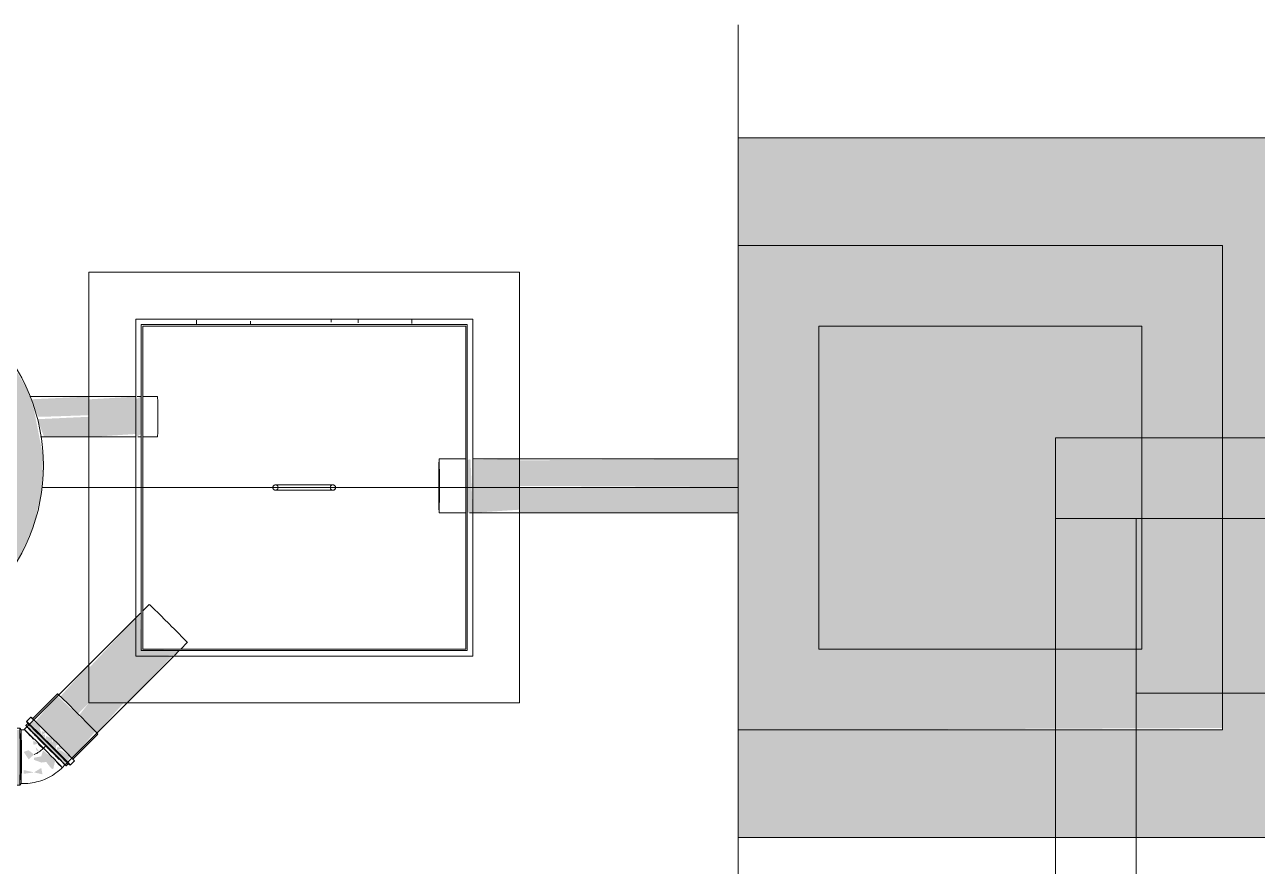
# Model space of a CAD drawing. Header units: metres. Extents: x 1 to 114, y -6 to 62.
# Drawn here: x 72.22 to 74.511, y 58.668 to 60.232 of the extents above; entities that cross this region are included whole.
import ezdxf

# ---------------------------------------------------------------- set-up
doc = ezdxf.new("R2010")
doc.units = ezdxf.units.M
doc.linetypes.add('IMPORT-DASHED2 _4_', pattern=[0.375, 0.25, -0.125])
doc.layers.add('A-FLOR', color=7, linetype='Continuous', lineweight=9, true_color=0x007f00)
doc.layers.add('ARQ_1100_BASE_TÉRREO_GARAGEM_dwg', color=7, linetype='Continuous', lineweight=5, true_color=0x767676)
for name, color, linetype, lineweight in [('A-GENM', 7, 'Continuous', 5), ('A-WALL', 7, 'Continuous', 9), ('AL_MOBILIARIO', 7, 'Continuous', 5), ('ARQ-ELEV6', 7, 'Continuous', 5), ('ARQ-PAR', 7, 'Continuous', 5), ('ARQ-PROJ', 7, 'IMPORT-DASHED2 _4_', 5), ('P-PIPE', 7, 'Continuous', 5), ('P-PIPE-CNTR', 7, 'Continuous', 5), ('P-SANR-FIXT', 7, 'Continuous', 5)]:
    doc.layers.add(name, color=color, linetype=linetype, lineweight=lineweight)
pattern_1 = [(50, (-53.91, -59.372), (3.64364, -0.31863), [0.381, -4.191]), (355, (-53.91, -59.372), (-0.70466, 3.82096), [0.3048, -3.353]), (100.451, (-53.606, -59.398), (2.93848, 3.50212), [0.3238, -3.562]), (46.184, (-53.91, -58.356), (5.42153, -0.84063), [0.5715, -6.287]), (96.636, (-53.458, -58.426), (4.7479, 4.94883), [0.4857, -5.343]), (351.184, (-53.91, -58.356), (4.74855, 4.9487), [0.4572, -5.029]), (21, (-53.402, -58.61), (3.03232, -2.04515), [0.381, -4.191]), (326, (-53.402, -58.61), (1.23612, 3.68351), [0.3048, -3.353]), (71.451, (-53.149, -58.78), (4.26792, 1.63842), [0.3238, -3.562]), (37.5, (-53.91, -59.372), (0.06141, 1.690778), [0.16764, -3.145, 0.16764, -3.236, -3.366]), (37.5, (-53.91, -59.372), (0.06141, 1.690778), [-6.716, 0.16764, -3.198]), (7.5, (-53.91, -59.372), (1.33592, 2.003513), [0.16764, -1.773, 0.16764, -3.068, -1.283]), (7.5, (-53.91, -59.372), (1.33592, 2.003513), [-5.177, 0.16764, -1.115]), (327.5, (-55.043, -59.372), (2.711854, -0.115104), [0.16764, -1.102, 0.16764, -3.795, -5.258]), (327.5, (-55.043, -59.372), (2.711854, -0.115104), [-5.232, 0.16764, -5.09]), (317.5, (-55.551, -59.372), (2.96253, 0.50801), [0.16764, -1.483, 0.16764, -2.464, -3.734]), (317.5, (-55.551, -59.372), (2.96253, 0.50801), [-4.282, 0.16764, -3.566])]

# ---------------------------------------------------------------- blocks, each defined once
blk = doc.blocks.new('ESG_Caixa de Inspeção de Alvenaria - Caixa de Inspeção de Alvenaria-4215458-PLANTA BAIXA GERAL')
at = {"layer": 'P-SANR-FIXT', "color": 8, "true_color": 0x84726f}
for p, q in [((-0.1983, 0.313), (-0.2, 0.313)), ((-0.1933, 0.313), (-0.2, 0.313)), ((-0.175, 0.313), (-0.1983, 0.313)), ((-0.175, 0.313), (-0.1933, 0.313)), ((-0.1629, 0.313), (-0.175, 0.313)), ((-0.15, 0.313), (-0.1629, 0.313)), ((-0.1067, 0.313), (-0.15, 0.313)), ((-0.1146, 0.313), (-0.125, 0.313)), ((-0.1067, 0.313), (-0.1146, 0.313)), ((-0.1017, 0.313), (-0.1067, 0.313)), ((-0.1, 0.313), (-0.1067, 0.313)), ((-0.1, 0.313), (-0.1017, 0.313)), ((-0.0483, 0.313), (-0.05, 0.313)), ((-0.025, 0.313), (-0.05, 0.313)), ((-0.0433, 0.313), (-0.0483, 0.313)), ((0, 0.313), (-0.0433, 0.313)), ((0.0129, 0.313), (0, 0.313)), ((0.025, 0.313), (0.0129, 0.313)), ((0.05, 0.313), (0.025, 0.313)), ((0.0483, 0.313), (0.025, 0.313)), ((0.05, 0.313), (0.0483, 0.313)), ((0.1854, 0.313), (0.1, 0.313)), ((0.125, 0.313), (0.1, 0.313)), ((0.1983, 0.313), (0.175, 0.313)), ((0.2, 0.313), (0.1854, 0.313)), ((0.2, 0.313), (0.1983, 0.313))]:
    blk.add_line(p, q, dxfattribs=at)
at = {"layer": 'P-SANR-FIXT', "color": 8, "true_color": 0x81807d}
for p, q in [((-0.2, 0.3112), (-0.2, 0.303)), ((-0.1, 0.303), (-0.1, 0.3095)), ((0.05, 0.3071), (0.05, 0.313)), ((0.1, 0.313), (0.1, 0.3063)), ((0.2, 0.3047), (0.2, 0.313))]:
    blk.add_line(p, q, dxfattribs=at)
at = {"layer": 'P-SANR-FIXT', "color": 251, "true_color": 0x656462}
for p, q in [((-0.2, 0.3), (-0.1854, 0.3)), ((-0.2, 0.3), (-0.1983, 0.3)), ((-0.1983, 0.3), (-0.1854, 0.3)), ((-0.1854, 0.3), (-0.175, 0.3)), ((-0.1854, 0.3), (-0.175, 0.3)), ((-0.175, 0.3), (-0.15, 0.3)), ((-0.15, 0.3), (-0.125, 0.3)), ((-0.125, 0.3), (-0.1067, 0.3)), ((-0.125, 0.3), (-0.1, 0.3)), ((-0.1067, 0.3), (-0.1017, 0.3)), ((-0.1017, 0.3), (-0.1, 0.3)), ((-0.05, 0.3), (-0.025, 0.3)), ((-0.05, 0.3), (-0.0433, 0.3)), ((-0.0433, 0.3), (-0.0354, 0.3)), ((-0.0354, 0.3), (-0.025, 0.3)), ((-0.025, 0.3), (-0.0129, 0.3)), ((-0.0129, 0.3), (0, 0.3)), ((0, 0.3), (0.0129, 0.3)), ((0.0129, 0.3), (0.0354, 0.3)), ((0.025, 0.3), (0.0483, 0.3)), ((0.0354, 0.3), (0.0483, 0.3)), ((0.0483, 0.3), (0.05, 0.3)), ((0.0483, 0.3), (0.05, 0.3)), ((0.1, 0.3), (0.1067, 0.3)), ((0.1, 0.3), (0.125, 0.3)), ((0.1067, 0.3), (0.1146, 0.3)), ((0.1146, 0.3), (0.125, 0.3)), ((0.125, 0.3), (0.15, 0.3)), ((0.15, 0.3), (0.1629, 0.3)), ((0.1629, 0.3), (0.2, 0.3)), ((0.175, 0.3), (0.2, 0.3))]:
    blk.add_line(p, q, dxfattribs=at)
at = {"layer": 'P-SANR-FIXT', "color": 27, "true_color": 0x825652}
for p, q in [((-0.15, 0.313), (-0.175, 0.313)), ((-0.1371, 0.313), (-0.15, 0.313)), ((-0.125, 0.313), (-0.1371, 0.313)), ((0.025, 0.313), (-0.025, 0.313)), ((0.175, 0.313), (0.125, 0.313))]:
    blk.add_line(p, q, dxfattribs=at)
at = {"layer": 'P-SANR-FIXT', "color": 253, "true_color": 0xb2b1b0}
for p, q in [((-0.175, 0.3), (-0.15, 0.3)), ((-0.15, 0.3), (-0.1371, 0.3)), ((-0.1371, 0.3), (-0.125, 0.3)), ((-0.025, 0.3), (-0.0129, 0.3)), ((-0.0129, 0.3), (0.025, 0.3)), ((0.125, 0.3), (0.15, 0.3)), ((0.15, 0.3), (0.175, 0.3))]:
    blk.add_line(p, q, dxfattribs=at)
at = {"layer": 'P-SANR-FIXT'}
for p, q in [((0.025, 0.005), (-0.025, 0.005)), ((0.0533, 0.005), (0.0533, 0.005)), ((-0.0533, -0.005), (-0.0533, -0.005)), ((-0.025, -0.005), (0.025, -0.005))]:
    blk.add_line(p, q, dxfattribs=at)
at = {"layer": 'P-SANR-FIXT', "flags": 128}
for points in [[(-0.0583, 0), (-0.0583, 0.0002), (-0.0583, 0.0004), (-0.0583, 0.0006), (-0.0583, 0.0008), (-0.0582, 0.001), (-0.0582, 0.0012), (-0.0581, 0.0014), (-0.0581, 0.0016), (-0.058, 0.0018), (-0.0579, 0.0019), (-0.0579, 0.0021), (-0.0578, 0.0023), (-0.0577, 0.0025), (-0.0576, 0.0027), (-0.0575, 0.0028), (-0.0573, 0.003), (-0.0572, 0.0031), (-0.0571, 0.0033), (-0.057, 0.0034), (-0.0568, 0.0036), (-0.0567, 0.0037), (-0.0565, 0.0039), (-0.0564, 0.004), (-0.0562, 0.0041), (-0.056, 0.0042), (-0.0559, 0.0043), (-0.0557, 0.0044), (-0.0555, 0.0045), (-0.0553, 0.0046), (-0.0551, 0.0047), (-0.055, 0.0047), (-0.0548, 0.0048), (-0.0546, 0.0048), (-0.0544, 0.0049), (-0.0542, 0.0049), (-0.054, 0.005), (-0.0538, 0.005), (-0.0536, 0.005), (-0.0534, 0.005), (-0.0533, 0.005)], [(-0.0533, -0.005), (-0.0535, -0.005), (-0.0537, -0.005), (-0.0539, -0.005), (-0.0541, -0.0049), (-0.0543, -0.0049), (-0.0545, -0.0049), (-0.0547, -0.0048), (-0.0549, -0.0047), (-0.0551, -0.0047), (-0.0553, -0.0046), (-0.0555, -0.0045), (-0.0556, -0.0044), (-0.0558, -0.0043), (-0.056, -0.0042), (-0.0562, -0.0041), (-0.0563, -0.004), (-0.0565, -0.0039), (-0.0566, -0.0038), (-0.0568, -0.0036), (-0.0569, -0.0035), (-0.0571, -0.0033), (-0.0572, -0.0032), (-0.0573, -0.003), (-0.0574, -0.0029), (-0.0575, -0.0027), (-0.0576, -0.0025), (-0.0577, -0.0024), (-0.0578, -0.0022), (-0.0579, -0.002), (-0.058, -0.0018), (-0.0581, -0.0016), (-0.0581, -0.0014), (-0.0582, -0.0012), (-0.0582, -0.001), (-0.0583, -0.0008), (-0.0583, -0.0007), (-0.0583, -0.0005), (-0.0583, -0.0003), (-0.0583, -0.0001), (-0.0583, 0)], [(-0.025, 0.005), (-0.0261, 0.005), (-0.0273, 0.005), (-0.0284, 0.005), (-0.0295, 0.005), (-0.0306, 0.005), (-0.0317, 0.005), (-0.0328, 0.005), (-0.0339, 0.005), (-0.035, 0.005), (-0.036, 0.005), (-0.0371, 0.005), (-0.0381, 0.005), (-0.0391, 0.005), (-0.0401, 0.005), (-0.041, 0.005), (-0.0419, 0.005), (-0.0428, 0.005), (-0.0437, 0.005), (-0.0445, 0.005), (-0.0453, 0.005), (-0.0461, 0.005), (-0.0468, 0.005), (-0.0475, 0.005), (-0.0482, 0.005), (-0.0488, 0.005), (-0.0494, 0.005), (-0.05, 0.005), (-0.0505, 0.005), (-0.051, 0.005), (-0.0514, 0.005), (-0.0518, 0.005), (-0.0521, 0.005), (-0.0524, 0.005), (-0.0527, 0.005), (-0.0529, 0.005), (-0.0531, 0.005), (-0.0532, 0.005), (-0.0533, 0.005), (-0.0533, 0.005)], [(-0.0533, 0.005), (-0.0533, 0.005), (-0.0533, 0.005)], [(0.0533, 0.005), (0.0533, 0.005), (0.0532, 0.005), (0.0531, 0.005), (0.053, 0.005), (0.0528, 0.005), (0.0525, 0.005), (0.0522, 0.005), (0.0519, 0.005), (0.0515, 0.005), (0.0511, 0.005), (0.0506, 0.005), (0.0501, 0.005), (0.0496, 0.005), (0.049, 0.005), (0.0484, 0.005), (0.0477, 0.005), (0.047, 0.005), (0.0463, 0.005), (0.0455, 0.005), (0.0447, 0.005), (0.0439, 0.005), (0.0431, 0.005), (0.0422, 0.005), (0.0412, 0.005), (0.0403, 0.005), (0.0393, 0.005), (0.0384, 0.005), (0.0373, 0.005), (0.0363, 0.005), (0.0353, 0.005), (0.0342, 0.005), (0.0331, 0.005), (0.032, 0.005), (0.0309, 0.005), (0.0298, 0.005), (0.0287, 0.005), (0.0276, 0.005), (0.0264, 0.005), (0.0253, 0.005), (0.025, 0.005)], [(0.0533, 0.005), (0.0535, 0.005), (0.0537, 0.005), (0.0539, 0.005), (0.0541, 0.0049), (0.0543, 0.0049), (0.0545, 0.0049), (0.0547, 0.0048), (0.0549, 0.0047), (0.0551, 0.0047), (0.0553, 0.0046), (0.0555, 0.0045), (0.0556, 0.0044), (0.0558, 0.0043), (0.056, 0.0042), (0.0562, 0.0041), (0.0563, 0.004), (0.0565, 0.0039), (0.0566, 0.0038), (0.0568, 0.0036), (0.0569, 0.0035), (0.0571, 0.0033), (0.0572, 0.0032), (0.0573, 0.003), (0.0574, 0.0029), (0.0575, 0.0027), (0.0576, 0.0025), (0.0577, 0.0024), (0.0578, 0.0022), (0.0579, 0.002), (0.058, 0.0018), (0.0581, 0.0016), (0.0581, 0.0014), (0.0582, 0.0012), (0.0582, 0.001), (0.0583, 0.0008), (0.0583, 0.0007), (0.0583, 0.0005), (0.0583, 0.0003), (0.0583, 0.0001), (0.0583, 0)], [(0.0583, 0), (0.0583, -0.0002), (0.0583, -0.0004), (0.0583, -0.0006), (0.0583, -0.0008), (0.0582, -0.001), (0.0582, -0.0012), (0.0581, -0.0014), (0.0581, -0.0016), (0.058, -0.0018), (0.0579, -0.0019), (0.0579, -0.0021), (0.0578, -0.0023), (0.0577, -0.0025), (0.0576, -0.0027), (0.0575, -0.0028), (0.0573, -0.003), (0.0572, -0.0031), (0.0571, -0.0033), (0.057, -0.0034), (0.0568, -0.0036), (0.0567, -0.0037), (0.0565, -0.0039), (0.0564, -0.004), (0.0562, -0.0041), (0.056, -0.0042), (0.0559, -0.0043), (0.0557, -0.0044), (0.0555, -0.0045), (0.0553, -0.0046), (0.0551, -0.0047), (0.055, -0.0047), (0.0548, -0.0048), (0.0546, -0.0048), (0.0544, -0.0049), (0.0542, -0.0049), (0.054, -0.005), (0.0538, -0.005), (0.0536, -0.005), (0.0534, -0.005), (0.0533, -0.005)], [(-0.0533, -0.005), (-0.0533, -0.005), (-0.0532, -0.005), (-0.0531, -0.005), (-0.053, -0.005), (-0.0528, -0.005), (-0.0525, -0.005), (-0.0522, -0.005), (-0.0519, -0.005), (-0.0515, -0.005), (-0.0511, -0.005), (-0.0506, -0.005), (-0.0501, -0.005), (-0.0496, -0.005), (-0.049, -0.005), (-0.0484, -0.005), (-0.0477, -0.005), (-0.047, -0.005), (-0.0463, -0.005), (-0.0455, -0.005), (-0.0447, -0.005), (-0.0439, -0.005), (-0.0431, -0.005), (-0.0422, -0.005), (-0.0412, -0.005), (-0.0403, -0.005), (-0.0393, -0.005), (-0.0384, -0.005), (-0.0373, -0.005), (-0.0363, -0.005), (-0.0353, -0.005), (-0.0342, -0.005), (-0.0331, -0.005), (-0.032, -0.005), (-0.0309, -0.005), (-0.0298, -0.005), (-0.0287, -0.005), (-0.0276, -0.005), (-0.0264, -0.005), (-0.0253, -0.005), (-0.025, -0.005)], [(0.025, -0.005), (0.0261, -0.005), (0.0273, -0.005), (0.0284, -0.005), (0.0295, -0.005), (0.0306, -0.005), (0.0317, -0.005), (0.0328, -0.005), (0.0339, -0.005), (0.035, -0.005), (0.036, -0.005), (0.0371, -0.005), (0.0381, -0.005), (0.0391, -0.005), (0.0401, -0.005), (0.041, -0.005), (0.0419, -0.005), (0.0428, -0.005), (0.0437, -0.005), (0.0445, -0.005), (0.0453, -0.005), (0.0461, -0.005), (0.0468, -0.005), (0.0475, -0.005), (0.0482, -0.005), (0.0488, -0.005), (0.0494, -0.005), (0.05, -0.005), (0.0505, -0.005), (0.051, -0.005), (0.0514, -0.005), (0.0518, -0.005), (0.0521, -0.005), (0.0524, -0.005), (0.0527, -0.005), (0.0529, -0.005), (0.0531, -0.005), (0.0532, -0.005), (0.0533, -0.005), (0.0533, -0.005)], [(0.0533, -0.005), (0.0533, -0.005), (0.0533, -0.005)]]:
    blk.add_lwpolyline(points, dxfattribs=at)
at = {"layer": 'P-SANR-FIXT'}
for centre, start_param, end_param in [((-0.0533, 0), 4.712389, 7.853982), ((-0.0533, 0), 1.570796, 4.712389), ((0.0533, 0), 4.712389, 7.853982), ((0.0533, 0), 1.570796, 4.712389)]:
    blk.add_ellipse(centre, major_axis=(0, 0.005), ratio=0.998268, start_param=start_param, end_param=end_param, dxfattribs=at)
blk = doc.blocks.new('Alvenaria prismática - Alvenaria prismática-4215462-PLANTA BAIXA GERAL')
at = {"layer": 'A-GENM', "true_color": 0x813a34, "transparency": 33554557}
h = blk.add_hatch(color=17, dxfattribs=at)
h.paths.add_polyline_path([(0.0682, -0.4), (0.0707, -0.4), (0.1544, -0.313), (0.087, -0.3082), (0.0862, -0.2431), (0, -0.3351), (0, -0.4), (0.0647, -0.4)])
h.paths.add_polyline_path([(0.713, -0.0468), (0.8, -0.0411), (0.8, 0.0532), (0.713, 0.0511), (0.713, -0.0467)])
h.paths.add_polyline_path([(0, 0.094), (0.087, 0.0996), (0.087, 0.169), (0, 0.164), (0, 0.0949)])
at = {"layer": 'A-GENM', "color": 8, "true_color": 0x716f6c}
for p, q in [((0.8, 0.4), (0, 0.4)), ((0, 0.4), (0, -0.4)), ((0.8, -0.4), (0.8, 0.4)), ((0.087, -0.313), (0.087, 0.313)), ((0.087, 0.313), (0.713, 0.313)), ((0.713, 0.313), (0.713, -0.313)), ((0.713, -0.313), (0.087, -0.313)), ((0, -0.4), (0.8, -0.4))]:
    blk.add_line(p, q, dxfattribs=at)
at = {"layer": 'A-GENM', "color": 27, "true_color": 0x785550}
for p, q in [((0, 0.1677), (0, 0.4)), ((0, 0.4), (0.8, 0.4)), ((0.8, 0.4), (0.8, 0.0529)), ((0, -0.3292), (0, 0.0964)), ((0.8, -0.0465), (0.8, -0.4)), ((0.8, -0.4), (0.0707, -0.4))]:
    blk.add_line(p, q, dxfattribs=at)
at = {"layer": 'A-GENM', "color": 8, "true_color": 0x84726f}
for p, q in [((0.225, 0.313), (0.087, 0.313)), ((0.087, 0.313), (0.087, 0.1677)), ((0.375, 0.313), (0.275, 0.313)), ((0.525, 0.313), (0.425, 0.313)), ((0.713, 0.313), (0.575, 0.313)), ((0.713, 0.0531), (0.713, 0.313)), ((0.087, 0.0957), (0.087, -0.2422)), ((0.713, -0.313), (0.713, -0.0467)), ((0.1577, -0.313), (0.713, -0.313))]:
    blk.add_line(p, q, dxfattribs=at)
at = {"layer": 'A-GENM', "color": 27, "true_color": 0x825652}
for p, q in [((0.275, 0.313), (0.225, 0.313)), ((0.425, 0.313), (0.375, 0.313)), ((0.575, 0.313), (0.525, 0.313))]:
    blk.add_line(p, q, dxfattribs=at)
blk = doc.blocks.new('Revestimento Impemeabilizante _inspeção_ - Revestimento Impemeabilizante _inspeção_-4215463-PLANTA BAIXA GERAL')
at = {"layer": 'A-GENM', "true_color": 0x595959, "transparency": 33554557}
blk.add_hatch(color=251, dxfattribs=at).paths.add_polyline_path([(0.097, -0.303), (0.1, -0.3), (0.097, -0.303)])
at = {"layer": 'A-GENM', "color": 251, "true_color": 0x6d6c6b}
for p, q in [((0.097, 0.169), (0.097, 0.303)), ((0.097, 0.303), (0.225, 0.303)), ((0.1, 0.3), (0.1, 0.169)), ((0.275, 0.303), (0.375, 0.303)), ((0.425, 0.303), (0.525, 0.303)), ((0.575, 0.303), (0.703, 0.303)), ((0.7, 0.0531), (0.7, 0.3)), ((0.703, 0.303), (0.703, 0.0531)), ((0.097, -0.2322), (0.097, 0.094)), ((0.1, 0.094), (0.1, -0.2292)), ((0.7, -0.3), (0.7, -0.0467)), ((0.703, -0.0467), (0.703, -0.303)), ((0.703, -0.303), (0.1677, -0.303)), ((0.1707, -0.3), (0.7, -0.3))]:
    blk.add_line(p, q, dxfattribs=at)
at = {"layer": 'A-GENM', "color": 8, "true_color": 0x716f6c}
for p, q in [((0.097, 0.303), (0.703, 0.303)), ((0.097, -0.303), (0.097, 0.303)), ((0.1, -0.3), (0.1, 0.3)), ((0.1, 0.3), (0.7, 0.3)), ((0.7, 0.3), (0.7, -0.3)), ((0.703, 0.303), (0.703, -0.303)), ((0.703, -0.303), (0.097, -0.303)), ((0.7, -0.3), (0.1, -0.3))]:
    blk.add_line(p, q, dxfattribs=at)
at = {"layer": 'A-GENM', "color": 251, "true_color": 0x656462}
for p, q in [((0.225, 0.3), (0.1, 0.3)), ((0.375, 0.3), (0.275, 0.3)), ((0.525, 0.3), (0.425, 0.3)), ((0.7, 0.3), (0.575, 0.3))]:
    blk.add_line(p, q, dxfattribs=at)
at = {"layer": 'A-GENM', "color": 253, "true_color": 0xb2b1b0}
for p, q in [((0.275, 0.3), (0.225, 0.3)), ((0.425, 0.3), (0.375, 0.3)), ((0.575, 0.3), (0.525, 0.3))]:
    blk.add_line(p, q, dxfattribs=at)
at = {"layer": 'A-GENM', "color": 253, "true_color": 0xb6b5b5}
for p, q in [((0.2278, 0.303), (0.2371, 0.303)), ((0.24, 0.303), (0.25, 0.303)), ((0.253, 0.303), (0.2629, 0.303)), ((0.2657, 0.303), (0.275, 0.303)), ((0.375, 0.303), (0.3843, 0.303)), ((0.3871, 0.303), (0.397, 0.303)), ((0.4, 0.303), (0.41, 0.303)), ((0.4129, 0.303), (0.4222, 0.303)), ((0.525, 0.303), (0.5343, 0.303)), ((0.5371, 0.303), (0.547, 0.303)), ((0.55, 0.303), (0.56, 0.303)), ((0.5629, 0.303), (0.5722, 0.303))]:
    blk.add_line(p, q, dxfattribs=at)
blk = doc.blocks.new('Argamassa Impermeável _Inspeção_ - Argamassa Impermeável _Inspeção_-4215464-PLANTA BAIXA GERAL')
at = {"layer": 'A-GENM', "true_color": 0x929290, "transparency": 33554557}
h = blk.add_hatch(color=252, dxfattribs=at)
h.paths.add_polyline_path([(0.1, -0.313), (0.1588, -0.3118), (0.1647, -0.303), (0.097, -0.299), (0.0947, -0.2346), (0.087, -0.2447), (0.087, -0.313), (0.097, -0.313)])
h.paths.add_polyline_path([(0.7072, -0.0468), (0.713, -0.0451), (0.7088, 0.0532), (0.703, 0.0512), (0.703, -0.0468)])
h.paths.add_polyline_path([(0.087, 0.094), (0.097, 0.0995), (0.097, 0.169), (0.087, 0.164), (0.087, 0.0952)])
at = {"layer": 'A-GENM', "color": 8, "true_color": 0x84726f}
for p, q in [((0.087, 0.1677), (0.087, 0.313)), ((0.087, 0.313), (0.225, 0.313)), ((0.275, 0.313), (0.375, 0.313)), ((0.425, 0.313), (0.525, 0.313)), ((0.575, 0.313), (0.713, 0.313)), ((0.713, 0.313), (0.713, 0.0531)), ((0.087, -0.2422), (0.087, 0.0957)), ((0.713, -0.0467), (0.713, -0.313)), ((0.713, -0.313), (0.1577, -0.313))]:
    blk.add_line(p, q, dxfattribs=at)
at = {"layer": 'A-GENM', "color": 8, "true_color": 0x716f6c}
for p, q in [((0.087, 0.313), (0.713, 0.313)), ((0.087, -0.313), (0.087, 0.313)), ((0.097, -0.303), (0.097, 0.303)), ((0.097, 0.303), (0.703, 0.303)), ((0.703, 0.303), (0.703, -0.303)), ((0.713, 0.313), (0.713, -0.313)), ((0.713, -0.313), (0.087, -0.313)), ((0.703, -0.303), (0.097, -0.303))]:
    blk.add_line(p, q, dxfattribs=at)
at = {"layer": 'A-GENM', "color": 251, "true_color": 0x6d6c6b}
for p, q in [((0.225, 0.303), (0.097, 0.303)), ((0.097, 0.303), (0.097, 0.169)), ((0.375, 0.303), (0.275, 0.303)), ((0.525, 0.303), (0.425, 0.303)), ((0.703, 0.303), (0.575, 0.303)), ((0.703, 0.0531), (0.703, 0.303)), ((0.097, 0.094), (0.097, -0.2322)), ((0.703, -0.303), (0.703, -0.0467)), ((0.1677, -0.303), (0.703, -0.303))]:
    blk.add_line(p, q, dxfattribs=at)
at = {"layer": 'A-GENM', "color": 27, "true_color": 0x825652}
for p, q in [((0.225, 0.313), (0.275, 0.313)), ((0.375, 0.313), (0.425, 0.313)), ((0.525, 0.313), (0.575, 0.313))]:
    blk.add_line(p, q, dxfattribs=at)
at = {"layer": 'A-GENM', "color": 253, "true_color": 0xb6b5b5}
for p, q in [((0.2371, 0.303), (0.2278, 0.303)), ((0.25, 0.303), (0.24, 0.303)), ((0.2629, 0.303), (0.253, 0.303)), ((0.275, 0.303), (0.2657, 0.303)), ((0.3843, 0.303), (0.375, 0.303)), ((0.397, 0.303), (0.3871, 0.303)), ((0.41, 0.303), (0.4, 0.303)), ((0.4222, 0.303), (0.4129, 0.303)), ((0.5343, 0.303), (0.525, 0.303)), ((0.547, 0.303), (0.5371, 0.303)), ((0.56, 0.303), (0.55, 0.303)), ((0.5722, 0.303), (0.5629, 0.303))]:
    blk.add_line(p, q, dxfattribs=at)
blk = doc.blocks.new('Laje Concreto _Inspeção_ - Laje Concreto _Inspeção_-3637257-PLANTA BAIXA GERAL')
at = {"layer": 'A-GENM', "true_color": 0xc0c0c0}
h = blk.add_hatch(dxfattribs=at)
h.set_pattern_fill('FP_7', color=9, style=0, pattern_type=2)
h.set_pattern_definition(pattern_1)
h.paths.add_polyline_path([(0.1612, -0.3), (0.1726, -0.298), (0.1816, -0.2866), (0.1109, -0.2183), (0.1, -0.2346), (0.1, -0.3), (0.1603, -0.3)])
h.paths.add_polyline_path([(0.6507, -0.0468), (0.7, -0.0451), (0.7, 0.0532), (0.6508, 0.0515), (0.6508, -0.0451)])
h.paths.add_polyline_path([(0.1272, 0.094), (0.1279, 0.1315), (0.1272, 0.169), (0.1, 0.164), (0.1, 0.094)])
at = {"layer": 'A-GENM'}
for p, q in [((0.8, 0.4), (0, 0.4)), ((0, 0.4), (0, -0.4)), ((0.8, -0.4), (0.8, 0.4)), ((0, -0.4), (0.8, -0.4))]:
    blk.add_line(p, q, dxfattribs=at)
at = {"layer": 'A-GENM', "color": 8, "true_color": 0x716f6c}
for p, q in [((0, -0.4), (0, 0.4)), ((0, 0.4), (0.8, 0.4)), ((0.8, 0.4), (0.8, -0.4)), ((0.8, -0.4), (0, -0.4))]:
    blk.add_line(p, q, dxfattribs=at)
blk = doc.blocks.new('Laje Concreto _Inspeção_ - Laje Concreto _Inspeção_-3637258-PLANTA BAIXA GERAL')
at = {"layer": 'A-GENM', "true_color": 0xc0c0c0}
h = blk.add_hatch(dxfattribs=at)
h.set_pattern_fill('FP_7', color=9, style=0, pattern_type=2)
h.set_pattern_definition(pattern_1)
h.paths.add_polyline_path([(0.1816, -0.4), (0.8, -0.4), (0.8, -0.0468), (0.713, -0.0468), (0.713, -0.313), (0.1569, -0.3138), (0.0707, -0.4), (0.1782, -0.4)])
h.paths.add_polyline_path([(0, -0.3292), (0.087, -0.2346), (0.087, 0.094), (0, 0.094), (0, -0.313)])
h.paths.add_polyline_path([(0.713, 0.0532), (0.8, 0.0532), (0.8, 0.4), (0, 0.4), (0, 0.169), (0.087, 0.169), (0.087, 0.313), (0.713, 0.313), (0.713, 0.303)])
h = blk.add_hatch(dxfattribs=at)
h.set_pattern_fill('FP_7', color=9, style=0, pattern_type=2)
h.set_pattern_definition(pattern_1)
h.paths.add_polyline_path([(0.713, -0.313), (0.713, -0.0468), (0.703, -0.0468), (0.7, -0.303), (0.1654, -0.3053), (0.1654, -0.313), (0.703, -0.313)])
h.paths.add_polyline_path([(0.087, -0.2422), (0.097, -0.2273), (0.097, 0.094), (0.087, 0.094), (0.087, -0.2346)])
h.paths.add_polyline_path([(0.7088, 0.0532), (0.713, 0.0532), (0.713, 0.313), (0.575, 0.313), (0.575, 0.303), (0.703, 0.3), (0.703, 0.0532)])
h.paths.add_polyline_path([(0.097, 0.169), (0.1, 0.303), (0.225, 0.303), (0.225, 0.313), (0.087, 0.313), (0.0893, 0.169)])
h.paths.add_polyline_path([(0.275, 0.303), (0.375, 0.3083), (0.375, 0.313), (0.275, 0.3099)])
h.paths.add_polyline_path([(0.525, 0.303), (0.525, 0.313), (0.425, 0.3075), (0.425, 0.303)])
h = blk.add_hatch(dxfattribs=at)
h.set_pattern_fill('FP_7', color=9, style=0, pattern_type=2)
h.set_pattern_definition(pattern_1)
h.paths.add_polyline_path([(0.703, -0.303), (0.7, -0.3), (0.7, -0.303)])
h.paths.add_polyline_path([(0.097, -0.2322), (0.1, -0.2218), (0.097, -0.2273)])
h.paths.add_polyline_path([(0.7, 0.0532), (0.703, 0.0532), (0.7, 0.303), (0.7, 0.3)])
h.paths.add_polyline_path([(0.0977, 0.169), (0.1, 0.169), (0.1, 0.3), (0.097, 0.3), (0.097, 0.169)])
h.paths.add_polyline_path([(0.525, 0.3), (0.525, 0.303), (0.425, 0.3)])
h = blk.add_hatch(dxfattribs=at)
h.set_pattern_fill('FP_7', color=9, style=0, pattern_type=2)
h.set_pattern_definition(pattern_1)
h.paths.add_polyline_path([(0.1947, -0.3), (0.7, -0.3), (0.7, -0.0468), (0.6508, -0.0451), (0.6511, 0.0532), (0.7, 0.0532), (0.7, 0.3), (0.1, 0.3), (0.1, 0.169), (0.1276, 0.164), (0.1272, 0.094), (0.1, 0.094), (0.1019, -0.2273), (0.1133, -0.2183), (0.1816, -0.289), (0.1782, -0.3), (0.1944, -0.3)])
h = blk.add_hatch(dxfattribs=at)
h.set_pattern_fill('FP_7', color=9, style=0, pattern_type=2)
h.set_pattern_definition(pattern_1)
h.paths.add_polyline_path([(0.5629, 0.303), (0.575, 0.3051), (0.575, 0.313), (0.525, 0.313), (0.525, 0.303), (0.56, 0.303)])
h.paths.add_polyline_path([(0.2278, 0.303), (0.275, 0.303), (0.275, 0.313), (0.225, 0.3108), (0.225, 0.303)])
h.paths.add_polyline_path([(0.375, 0.303), (0.425, 0.3075), (0.425, 0.313), (0.375, 0.3083)])
h = blk.add_hatch(dxfattribs=at)
h.set_pattern_fill('FP_7', color=9, style=0, pattern_type=2)
h.set_pattern_definition(pattern_1)
h.paths.add_polyline_path([(0.425, 0.3), (0.4222, 0.303), (0.4129, 0.3)])
at = {"layer": 'A-GENM', "color": 27, "true_color": 0x785550}
for p, q in [((0.8, 0.4), (0, 0.4)), ((0, 0.4), (0, 0.1677)), ((0.8, 0.0529), (0.8, 0.4)), ((0, 0.0964), (0, -0.3292)), ((0.8, -0.4), (0.8, -0.0465)), ((0.0707, -0.4), (0.8, -0.4))]:
    blk.add_line(p, q, dxfattribs=at)
at = {"layer": 'A-GENM', "color": 25, "true_color": 0x88635e}
for p, q in [((0, 0.1677), (0, 0.4)), ((0, 0.4), (0.8, 0.4)), ((0.8, 0.4), (0.8, 0.0529)), ((0, -0.3292), (0, 0.0964)), ((0.8, -0.0465), (0.8, -0.4)), ((0.8, -0.4), (0.0707, -0.4))]:
    blk.add_line(p, q, dxfattribs=at)
blk = doc.blocks.new('Argamassa Impermeável Rampa _Inspeção_ - Argamassa Impermeável Rampa _Inspeção_-3637259-PLANTA BAIXA GERAL')
at = {"layer": 'A-GENM', "color": 251, "true_color": 0x656462}
for p, q in [((0.1, 0.169), (0.1, 0.3)), ((0.225, 0.3), (0.1, 0.3)), ((0.375, 0.3), (0.275, 0.3)), ((0.525, 0.3), (0.425, 0.3)), ((0.7, 0.3), (0.575, 0.3)), ((0.7, 0.3), (0.7, 0.0531)), ((0.1, -0.2292), (0.1, 0.094)), ((0.7, -0.0467), (0.7, -0.3)), ((0.7, -0.3), (0.1707, -0.3))]:
    blk.add_line(p, q, dxfattribs=at)
at = {"layer": 'A-GENM', "color": 251, "true_color": 0x6d6c6b}
for p, q in [((0.1, 0.3), (0.1, 0.169)), ((0.7, 0.0531), (0.7, 0.3)), ((0.1, 0.094), (0.1, -0.2292)), ((0.7, -0.3), (0.7, -0.0467)), ((0.1707, -0.3), (0.7, -0.3))]:
    blk.add_line(p, q, dxfattribs=at)
at = {"layer": 'A-GENM', "color": 253, "true_color": 0xb2b1b0}
for p, q in [((0.275, 0.3), (0.225, 0.3)), ((0.425, 0.3), (0.375, 0.3)), ((0.575, 0.3), (0.525, 0.3))]:
    blk.add_line(p, q, dxfattribs=at)
blk = doc.blocks.new('Joelho 45_90 - Serie Normal - Esgoto - MEP - Tigre - Standard-4208518-PLANTA BAIXA GERAL')
at = {"layer": 'P-PIPE', "true_color": 0xe06060}
h = blk.add_hatch(color=13, dxfattribs=at)
h.paths.add_polyline_path([(53.7812, 58.819), (53.7812, 58.9216), (53.7294, 58.9177), (53.7293, 58.8208), (53.7809, 58.819)])
h.paths.add_polyline_path([(53.7477, 58.8721), (53.7367, 58.882), (53.7477, 58.8842), (53.7477, 58.8752)])
h.paths.add_polyline_path([(53.7477, 58.8572), (53.7367, 58.8621), (53.7477, 58.8689), (53.7477, 58.8584)])
h.paths.add_polyline_path([(53.7477, 58.8434), (53.7403, 58.8542), (53.7477, 58.8542), (53.7477, 58.8456)])
h.paths.add_polyline_path([(53.7477, 58.8869), (53.7367, 58.8914), (53.7477, 58.8955), (53.7477, 58.8872)])
h = blk.add_hatch(color=13, dxfattribs=at)
h.paths.add_polyline_path([(53.7477, 58.8572), (53.7443, 58.869), (53.7367, 58.8621), (53.7452, 58.8584)])
h.paths.add_polyline_path([(53.7477, 58.8434), (53.7443, 58.8559), (53.7367, 58.8528), (53.7451, 58.8456)])
h.paths.add_polyline_path([(53.7477, 58.8721), (53.7426, 58.8846), (53.7367, 58.882), (53.7448, 58.8747)])
h.paths.add_polyline_path([(53.7477, 58.8869), (53.7425, 58.8963), (53.7404, 58.8898), (53.7472, 58.8871)])
h = blk.add_hatch(color=13, dxfattribs=at)
h.paths.add_polyline_path([(53.8234, 58.839), (53.8211, 58.8508), (53.8076, 58.8426), (53.8211, 58.8395)])
h.paths.add_polyline_path([(53.7885, 58.8399), (53.8076, 58.8426), (53.7886, 58.847)])
h.paths.add_polyline_path([(53.8076, 58.8757), (53.7976, 58.8838), (53.7886, 58.8807), (53.7978, 58.8667), (53.8036, 58.8721)])
h.paths.add_polyline_path([(53.8434, 58.8486), (53.8471, 58.8654), (53.8244, 58.8832), (53.8211, 58.8725), (53.8077, 58.8698), (53.8078, 58.8658), (53.8216, 58.8608), (53.8302, 58.862), (53.8394, 58.8503), (53.843, 58.8487)])
h.paths.add_polyline_path([(53.8162, 58.8964), (53.806, 58.9015), (53.8068, 58.8939), (53.8159, 58.8963)])
h.paths.add_polyline_path([(53.8164, 58.8821), (53.8107, 58.8898), (53.8125, 58.8833), (53.8162, 58.8821)])
at = {"layer": 'P-PIPE'}
for p, q in [((53.7812, 58.9247), (53.7292, 58.9247)), ((53.7361, 58.9291), (53.7346, 58.9247)), ((53.7472, 58.9291), (53.7362, 58.9291)), ((53.7837, 58.9218), (53.7812, 58.9247)), ((53.7882, 58.9218), (53.7837, 58.9218)), ((53.7945, 58.9274), (53.7896, 58.9224)), ((53.8603, 58.8517), (53.8652, 58.8567)), ((53.7292, 58.819), (53.7812, 58.819)), ((53.7346, 58.819), (53.7361, 58.8146)), ((53.7812, 58.819), (53.7837, 58.8218)), ((53.7837, 58.8218), (53.7882, 58.8218)), ((53.7362, 58.8145), (53.7472, 58.8145))]:
    blk.add_line(p, q, dxfattribs=at)
at = {"layer": 'P-PIPE', "flags": 128}
for points in [[(53.7889, 58.922), (53.7888, 58.922), (53.7888, 58.9219), (53.7887, 58.9219), (53.7886, 58.9219), (53.7885, 58.9219), (53.7885, 58.9219), (53.7884, 58.9219), (53.7883, 58.9218), (53.7882, 58.9218), (53.7882, 58.9218)], [(53.7896, 58.9224), (53.7895, 58.9224), (53.7894, 58.9223), (53.7894, 58.9223), (53.7893, 58.9222), (53.7893, 58.9222), (53.7892, 58.9221), (53.7891, 58.9221), (53.789, 58.922), (53.789, 58.922), (53.7889, 58.922)], [(53.8272, 58.8296), (53.8309, 58.8312), (53.8346, 58.833), (53.8382, 58.835), (53.8417, 58.837), (53.8451, 58.8392), (53.8485, 58.8416), (53.8517, 58.8441), (53.8548, 58.8467), (53.8579, 58.8494), (53.8603, 58.8517)], [(53.7882, 58.8218), (53.7922, 58.8219), (53.7963, 58.8222), (53.8004, 58.8226), (53.8044, 58.8231), (53.8084, 58.8239), (53.8124, 58.8248), (53.8163, 58.8258), (53.8202, 58.827), (53.8241, 58.8284), (53.8272, 58.8296)]]:
    blk.add_lwpolyline(points, dxfattribs=at)
at = {"layer": 'P-PIPE'}
for centre, major_axis, start_param, end_param in [((53.7292, 58.8718), (0, 0.0528), 0.004142, 0.265941), ((53.7292, 58.8718), (0, 0.0528), 3.145735, 6.283185), ((53.7292, 58.8718), (0, 0.05), 6.025528, 6.283185), ((53.7347, 58.8718), (0, 0.0528), 0.004142, 0.353208), ((53.7347, 58.8718), (0, 0.0529), 5.938261, 6.283185), ((53.7362, 58.8718), (0, 0.0573), 0.004142, 0.353208), ((53.7362, 58.8718), (0, 0.0573), 3.145735, 6.283185), ((53.7472, 58.8718), (0, 0.0573), 0.004142, 0.527741), ((53.7472, 58.8718), (0, 0.0528), 0.004142, 0.265941), ((53.7472, 58.8718), (0, 0.0573), 3.703387, 6.283185), ((53.7472, 58.8718), (0, 0.0529), 6.025528, 6.283185), ((53.7812, 58.8718), (0, 0.0528), 0.004142, 0.353208), ((53.7812, 58.8718), (0, 0.0528), 3.152993, 6.271785), ((53.7837, 58.8718), (0, 0.05), 0.004142, 3.141593), ((53.7837, 58.8718), (0, 0.05), 3.152993, 6.271785), ((53.8249, 58.8871), (-0.0354, 0.0354), 0, 1.043056), ((53.8249, 58.8871), (-0.0354, 0.0354), 0, 1.043056), ((53.8249, 58.8871), (-0.0354, 0.0354), 3.141593, 6.279043), ((53.8249, 58.8871), (-0.0354, 0.0354), 3.141593, 6.279043), ((53.8299, 58.892), (-0.0354, 0.0354), 5.236345, 6.279043), ((53.8299, 58.892), (-0.0354, 0.0354), 0.781256, 2.352053), ((53.7472, 58.8718), (0, 0.0529), 5.292768, 5.469479), ((53.8299, 58.892), (-0.0354, 0.0354), 4.97437, 5.231846), ((53.8249, 58.8871), (-0.0354, 0.0354), 1.304855, 1.566654), ((53.8249, 58.8871), (-0.0354, 0.0354), 1.304855, 1.566654), ((53.8299, 58.892), (-0.0354, 0.0354), 4.712429, 4.970046), ((53.8299, 58.892), (-0.0354, 0.0354), 4.450493, 4.708247), ((53.8299, 58.892), (-0.0354, 0.0354), 4.188535, 4.446448), ((53.8299, 58.892), (-0.0354, 0.0354), 3.926539, 4.184648), ((53.8299, 58.892), (-0.0354, 0.0354), 3.141593, 3.922849), ((53.7472, 58.8718), (0, 0.0529), 3.963504, 4.141384), ((53.8249, 58.8871), (-0.0354, 0.0354), 2.352053, 3.137451), ((53.8249, 58.8871), (-0.0354, 0.0354), 2.352053, 3.137451), ((53.7292, 58.8718), (0, 0.0528), 2.883935, 3.141593), ((53.7292, 58.8718), (0, 0.05), 3.145735, 3.407534), ((53.7347, 58.8718), (0, 0.0528), 3.111922, 3.141593), ((53.7472, 58.8718), (0, 0.0573), 2.622136, 3.141593), ((53.7472, 58.8718), (0, 0.0573), 3.145735, 3.669333), ((53.7472, 58.8718), (0, 0.0528), 3.931133, 3.963184), ((53.7362, 58.8718), (0, 0.0573), 2.796669, 3.141593)]:
    blk.add_ellipse(centre, major_axis=major_axis, ratio=0.01, start_param=start_param, end_param=end_param, dxfattribs=at)
blk = doc.blocks.new('Luva Simples para Conexão - Serie Normal - Esgoto - MEP - Tigre - Standard-V34-PLANTA BAIXA GERAL')
at = {"layer": 'P-PIPE', "true_color": 0xf5ebeb}
for points in [[(53.8788, 58.8684), (53.9217, 58.9187), (53.8506, 58.9852), (53.8102, 58.9372), (53.8779, 58.8693)], [(53.8639, 58.8578), (53.8602, 58.862), (53.8637, 58.858)]]:
    blk.add_hatch(color=7, dxfattribs=at).paths.add_polyline_path(points)
h = blk.add_hatch(color=7, dxfattribs=at)
h.paths.add_polyline_path([(53.8535, 58.8943), (53.843, 58.904), (53.8421, 58.8898), (53.8535, 58.8943)])
h.paths.add_polyline_path([(53.8487, 58.8832), (53.8605, 58.8873), (53.8516, 58.8898)])
h.paths.add_polyline_path([(53.828, 58.904), (53.8428, 58.905), (53.8305, 58.9102)])
h.paths.add_polyline_path([(53.8214, 58.9106), (53.8302, 58.9176), (53.8221, 58.9189)])
at = {"layer": 'P-PIPE'}
for p, q in [((53.8514, 58.9886), (53.8049, 58.9421)), ((53.7962, 58.9333), (53.7924, 58.9295)), ((53.8018, 58.9452), (53.7939, 58.9373)), ((53.7939, 58.9372), (53.7962, 58.9333)), ((53.8799, 58.8671), (53.9264, 58.9136)), ((53.8674, 58.8545), (53.8712, 58.8583)), ((53.8711, 58.8583), (53.8751, 58.8561)), ((53.8751, 58.856), (53.8831, 58.864))]:
    blk.add_line(p, q, dxfattribs=at)
for centre, major_axis, start_param, end_param in [((53.8889, 58.9511), (-0.0375, 0.0375), 3.141593, 6.279043), ((53.8889, 58.9511), (-0.0375, 0.0375), 0, 0.257657), ((53.8345, 58.8967), (-0.0406, 0.0406), 0, 0.344924), ((53.8345, 58.8967), (-0.0406, 0.0406), 3.141593, 6.279043), ((53.8337, 58.8958), (-0.0375, 0.0375), 0, 0.344924), ((53.8337, 58.8958), (-0.0375, 0.0375), 3.141593, 6.279043), ((53.8424, 58.9046), (-0.0406, 0.0406), 0, 0.519457), ((53.8424, 58.9046), (-0.0406, 0.0406), 3.141593, 6.279043), ((53.8424, 58.9046), (-0.0375, 0.0375), 5.28264, 6.279043), ((53.8424, 58.9046), (-0.0375, 0.0375), 0, 0.257657), ((53.8299, 58.892), (-0.0375, 0.0375), 0, 0.257657), ((53.8299, 58.892), (-0.0375, 0.0375), 3.141593, 6.279043), ((53.8299, 58.892), (-0.0354, 0.0354), 5.236345, 6.279043), ((53.8299, 58.892), (-0.0375, 0.0375), 0.519457, 0.781256), ((53.8299, 58.892), (-0.0354, 0.0354), 0.781256, 2.352053), ((53.8889, 58.9511), (-0.0375, 0.0375), 2.875651, 3.137451), ((53.8299, 58.892), (-0.0354, 0.0354), 4.97437, 5.231846), ((53.8299, 58.892), (-0.0354, 0.0354), 4.712429, 4.970046), ((53.8299, 58.892), (-0.0354, 0.0354), 4.450493, 4.708247), ((53.8299, 58.892), (-0.0354, 0.0354), 4.188535, 4.446448), ((53.8299, 58.892), (-0.0354, 0.0354), 3.926539, 4.184648), ((53.8299, 58.892), (-0.0354, 0.0354), 3.141593, 3.922849), ((53.8424, 58.9046), (-0.0375, 0.0375), 3.141593, 4.132781), ((53.8424, 58.9046), (-0.0406, 0.0406), 2.613852, 3.137451), ((53.8424, 58.9046), (-0.0375, 0.0375), 2.875651, 3.137451), ((53.8299, 58.892), (-0.0375, 0.0375), 2.613852, 3.137451), ((53.8337, 58.8958), (-0.0375, 0.0375), 2.788385, 3.137451), ((53.8345, 58.8967), (-0.0406, 0.0406), 2.788385, 3.137451)]:
    blk.add_ellipse(centre, major_axis=major_axis, ratio=0.01, start_param=start_param, end_param=end_param, dxfattribs=at)
blk = doc.blocks.new('ARQ_1100_BASE_TÉRREO_GARAGEM_dwg_cam_p-4197734-PLANTA BAIXA GERAL')
at = {"layer": 'AL_MOBILIARIO', "color": 253, "true_color": 0xaaaaaa}
for p, q in [((13.104, -24.8088), (13.104, -27.8567)), ((13.4748, -27.6853), (13.4748, -24.9803))]:
    blk.add_line(p, q, dxfattribs=at)
at = {"layer": 'AL_MOBILIARIO', "color": 253, "true_color": 0xaaaaaa, "flags": 128}
blk.add_lwpolyline([(19.9486, -24.8088), (12.9326, -24.8088), (12.9326, -27.8567), (19.9486, -27.8567)], close=True, dxfattribs=at)
blk.add_lwpolyline([(13.104, -24.9803), (19.7772, -24.9803), (19.7772, -27.6853), (13.104, -27.6853)], dxfattribs=at)
blk = doc.blocks.new('ARQ_1100_BASE_TÉRREO_GARAGEM_dwg-4178582-PLANTA BAIXA GERAL')
at = {"layer": 'ARQ-ELEV6', "color": 253, "true_color": 0xaaaaaa, "flags": 128}
blk.add_lwpolyline([(47.5358, 49.9018), (53.1158, 49.9018), (55.1158, 49.9018), (55.1158, 59.3718)], dxfattribs=at)
at = {"layer": 'ARQ-PAR', "color": 253, "true_color": 0xaaaaaa}
for p, q in [((53.8221, 59.3718), (53.9097, 59.3718)), ((54.7097, 59.3718), (55.1158, 59.3718))]:
    blk.add_line(p, q, dxfattribs=at)
at = {"layer": 'ARQ-PAR', "color": 253, "true_color": 0x9e9b98}
blk.add_line((53.9097, 59.3718), (54.7097, 59.3718), dxfattribs=at)
at = {"layer": 'ARQ-PROJ', "color": 253, "true_color": 0xaaaaaa, "flags": 128}
blk.add_lwpolyline([(55.1158, 60.9518), (76.8008, 60.9518), (76.8008, 49.9018), (55.1158, 49.9018)], close=True, dxfattribs=at)
at = {"xscale": 0.8746343466423241, "yscale": 0.8746343466423241, "zscale": 0.8746343466423241, "rotation": 270}
blk.add_blockref('ARQ_1100_BASE_TÉRREO_GARAGEM_dwg_cam_p-4197734-PLANTA BAIXA GERAL', (80.0698, 70.7754), dxfattribs=at)

msp = doc.modelspace()

# ---------------------------------------------------------------- hatches: boundary and pattern name
at = {"layer": 'A-FLOR', "lineweight": 5, "true_color": 0x464646}
h = msp.add_hatch(color=49, dxfattribs=at)
h.paths.add_polyline_path([(74.4305, 58.7218), (75.846, 58.7218), (75.846, 58.9218), (74.946, 58.9218), (74.946, 59.8218), (75.846, 59.8218), (75.846, 60.0218), (73.546, 60.0218), (73.546, 59.8218), (74.446, 59.8186), (74.446, 58.9218), (73.546, 58.9218), (73.546, 58.7218)])
h.paths.add_polyline_path([(74.7466, 59.5886), (74.704, 59.6), (74.6728, 59.6312), (74.6614, 59.6738), (74.6728, 59.7165), (74.704, 59.7477), (74.7466, 59.7591), (74.7892, 59.7477), (74.8204, 59.7165), (74.8319, 59.6738), (74.8204, 59.6312), (74.7892, 59.6), (74.7654, 59.5911)])
msp.add_hatch(color=49, dxfattribs=at).paths.add_polyline_path([(73.6824, 58.9218), (74.446, 58.9251), (74.446, 59.8218), (73.546, 59.8218), (73.546, 58.9218)])
at = {"layer": 'A-FLOR', "lineweight": 5, "true_color": 0x004040}
msp.add_hatch(color=128, dxfattribs=at).paths.add_polyline_path([(71.8891, 59.0631), (71.9827, 59.0729), (72.0165, 59.0809), (72.0756, 59.107), (72.1289, 59.1435), (72.1862, 59.2061), (72.2111, 59.2424), (72.2372, 59.3015), (72.252, 59.3644), (72.2549, 59.4289), (72.2374, 59.5186), (72.2255, 59.5541), (72.1862, 59.62), (72.1528, 59.6602), (72.1031, 59.7015), (72.0467, 59.7329), (71.97, 59.7556), (71.9215, 59.7624), (71.8296, 59.753), (71.7676, 59.7329), (71.735, 59.7185), (71.6817, 59.682), (71.636, 59.6364), (71.5995, 59.5831), (71.5712, 59.5143), (71.5587, 59.4611), (71.5557, 59.3966), (71.5715, 59.3121), (71.6005, 59.2437), (71.6358, 59.1917), (71.6797, 59.1471), (71.7257, 59.1139), (71.7639, 59.0926), (71.8337, 59.0709)])
at = {"layer": 'P-PIPE', "true_color": 0x804040}
for points in [[(72.2549, 59.5034), (72.34, 59.5063), (72.34, 59.5409), (72.2316, 59.5358), (72.246, 59.5034)], [(72.34, 59.4659), (72.34, 59.5034), (72.244, 59.4989), (72.2566, 59.4659), (72.2919, 59.4659)], [(73.546, 59.375), (73.546, 59.425), (73.14, 59.4224), (73.14, 59.375)], [(73.546, 59.325), (73.546, 59.375), (73.14, 59.3725), (73.14, 59.325)]]:
    msp.add_hatch(color=17, dxfattribs=at).paths.add_polyline_path(points)
h = msp.add_hatch(color=17, dxfattribs=at)
h.paths.add_polyline_path([(72.2605, 58.8924), (72.2724, 58.9048), (72.2583, 58.904), (72.2583, 58.9134), (72.2516, 58.9106), (72.2479, 58.9299), (72.2353, 58.938), (72.226, 58.9263), (72.2583, 58.8946)])
h.paths.add_polyline_path([(72.3195, 58.9514), (72.34, 58.9719), (72.34, 59.0426), (72.2869, 58.9837), (72.3127, 58.9582)])
h = msp.add_hatch(color=17, dxfattribs=at)
h.paths.add_polyline_path([(72.2955, 58.8567), (72.3054, 58.8722), (72.2874, 58.8839), (72.279, 58.8832), (72.2787, 58.8923), (72.2725, 58.8924), (72.272, 58.904), (72.2605, 58.8923), (72.2943, 58.858)])
h.paths.add_polyline_path([(72.3546, 58.9158), (72.4046, 58.9718), (72.3399, 58.9718), (72.3219, 58.9491), (72.3543, 58.9162)])

# ---------------------------------------------------------------- linework, layer by layer
at = {"layer": 'A-FLOR'}
for p, q in [((75.846, 60.0218), (73.546, 60.0218)), ((73.546, 60.0218), (73.546, 58.7218)), ((73.546, 58.9218), (74.446, 58.9218)), ((73.546, 58.7218), (75.846, 58.7218))]:
    msp.add_line(p, q, dxfattribs=at)
msp.add_arc((71.9053, 59.4128), 0.35, 225, 45, dxfattribs=at)
at = {"layer": 'A-WALL'}
for p, q in [((73.546, 59.8218), (74.446, 59.8218)), ((74.446, 59.8218), (74.446, 58.9218)), ((73.696, 59.6718), (73.696, 59.0718)), ((74.296, 59.6718), (73.696, 59.6718)), ((74.296, 59.0718), (74.296, 59.6718)), ((73.696, 59.0718), (74.296, 59.0718))]:
    msp.add_line(p, q, dxfattribs=at)
at = {"layer": 'P-PIPE'}
for p, q in [((72.427, 59.5409), (72.2299, 59.5409)), ((72.2498, 59.4659), (72.427, 59.4659)), ((73.546, 59.425), (73.053, 59.425)), ((73.0471, 59.325), (73.546, 59.325)), ((72.4358, 59.1385), (72.2247, 58.9274)), ((72.2955, 58.8567), (72.4976, 59.0588))]:
    msp.add_line(p, q, dxfattribs=at)
at = {"layer": 'P-PIPE', "color": 8, "true_color": 0x81807d}
for p, q in [((72.437, 59.5409), (72.4293, 59.5409)), ((72.4305, 59.4659), (72.437, 59.4659)), ((72.4988, 59.06), (72.5076, 59.0688))]:
    msp.add_line(p, q, dxfattribs=at)
at = {"layer": 'P-PIPE', "color": 8, "true_color": 0x716f6c}
for p, q in [((72.4672, 59.5409), (72.44, 59.5409)), ((72.44, 59.4659), (72.4672, 59.4659)), ((73.04, 59.425), (72.9906, 59.425)), ((72.9906, 59.325), (73.04, 59.325)), ((72.452, 59.1546), (72.4396, 59.1422)), ((72.5106, 59.0718), (72.5227, 59.0839))]:
    msp.add_line(p, q, dxfattribs=at)
for centre, major_axis, ratio, start_param, end_param in [((72.4672, 59.5034), (0, 0.0375), 0.019996, 4.712389, 6.283185), ((72.4672, 59.5034), (0, 0.0375), 0.019996, 3.141593, 4.712389), ((72.9906, 59.375), (0, 0.05), 0.01, 0, 0.523599), ((72.9906, 59.375), (0, 0.05), 0.01, 4.712389, 6.283185), ((72.9906, 59.375), (0, 0.05), 0.01, 3.141593, 4.712389), ((72.9906, 59.375), (0, 0.05), 0.01, 2.879793, 3.141593), ((72.4874, 59.1193), (-0.0354, 0.0354), 0.01, 4.712389, 6.283185), ((72.4874, 59.1193), (-0.0354, 0.0354), 0.01, 4.45059, 4.712389), ((72.4874, 59.1193), (-0.0354, 0.0354), 0.01, 3.141593, 4.45059)]:
    msp.add_ellipse(centre, major_axis=major_axis, ratio=ratio, start_param=start_param, end_param=end_param, dxfattribs=at)
at = {"layer": 'P-PIPE', "color": 8, "true_color": 0x81807d}
for start_param, end_param in [(0.523599, 0.785398), (0.785398, 1.308997), (1.308997, 1.570796), (1.570796, 1.832596), (1.832596, 2.617994), (2.617994, 2.879793)]:
    msp.add_ellipse((72.9906, 59.375), major_axis=(0, 0.05), ratio=0.01, start_param=start_param, end_param=end_param, dxfattribs=at)
at = {"layer": 'P-PIPE'}
for start_param, end_param in [(4.712389, 6.283185), (0.785398, 1.570796), (1.570796, 2.356194), (3.141593, 4.712389)]:
    msp.add_ellipse((72.2601, 58.892), major_axis=(-0.0354, 0.0354), ratio=0.01, start_param=start_param, end_param=end_param, dxfattribs=at)
at = {"layer": 'P-PIPE-CNTR'}
msp.add_line((72.2551, 58.8871), (72.2601, 58.892), dxfattribs=at)
msp.add_line((72.2551, 58.8871), (72.2601, 58.892), dxfattribs=at)
msp.add_ellipse((72.2184, 58.9238), major_axis=(-0.0199, 0.048), ratio=0.999941, start_param=3.141593, end_param=3.534271, dxfattribs=at)

# ---------------------------------------------------------------- block references
at = {"layer": 'A-GENM', "color": 8, "true_color": 0x84726f}
msp.add_blockref('Alvenaria prismática - Alvenaria prismática-4215462-PLANTA BAIXA GERAL', (72.34, 59.3718), dxfattribs=at)
at = {"layer": 'A-GENM', "color": 8, "true_color": 0x716f6c}
for name in ['Laje Concreto _Inspeção_ - Laje Concreto _Inspeção_-3637257-PLANTA BAIXA GERAL', 'Argamassa Impermeável _Inspeção_ - Argamassa Impermeável _Inspeção_-4215464-PLANTA BAIXA GERAL', 'Revestimento Impemeabilizante _inspeção_ - Revestimento Impemeabilizante _inspeção_-4215463-PLANTA BAIXA GERAL']:
    msp.add_blockref(name, (72.34, 59.3718), dxfattribs=at)
at = {"layer": 'A-GENM', "color": 25, "true_color": 0x88635e}
msp.add_blockref('Laje Concreto _Inspeção_ - Laje Concreto _Inspeção_-3637258-PLANTA BAIXA GERAL', (72.34, 59.3718), dxfattribs=at)
at = {"layer": 'A-GENM', "color": 251, "true_color": 0x656462}
msp.add_blockref('Argamassa Impermeável Rampa _Inspeção_ - Argamassa Impermeável Rampa _Inspeção_-3637259-PLANTA BAIXA GERAL', (72.34, 59.3718), dxfattribs=at)
at = {"layer": 'ARQ_1100_BASE_TÉRREO_GARAGEM_dwg', "color": 253, "true_color": 0xaaaaaa}
msp.add_blockref('ARQ_1100_BASE_TÉRREO_GARAGEM_dwg-4178582-PLANTA BAIXA GERAL', (18.4302, 0), dxfattribs=at)
at = {"layer": 'P-PIPE'}
for name in ['Luva Simples para Conexão - Serie Normal - Esgoto - MEP - Tigre - Standard-V34-PLANTA BAIXA GERAL', 'Joelho 45_90 - Serie Normal - Esgoto - MEP - Tigre - Standard-4208518-PLANTA BAIXA GERAL']:
    msp.add_blockref(name, (18.4302, 0), dxfattribs=at)
at = {"layer": 'P-SANR-FIXT', "color": 8, "true_color": 0x84726f}
msp.add_blockref('ESG_Caixa de Inspeção de Alvenaria - Caixa de Inspeção de Alvenaria-4215458-PLANTA BAIXA GERAL', (72.74, 59.3718), dxfattribs=at)

doc.saveas('drawing.dxf')
